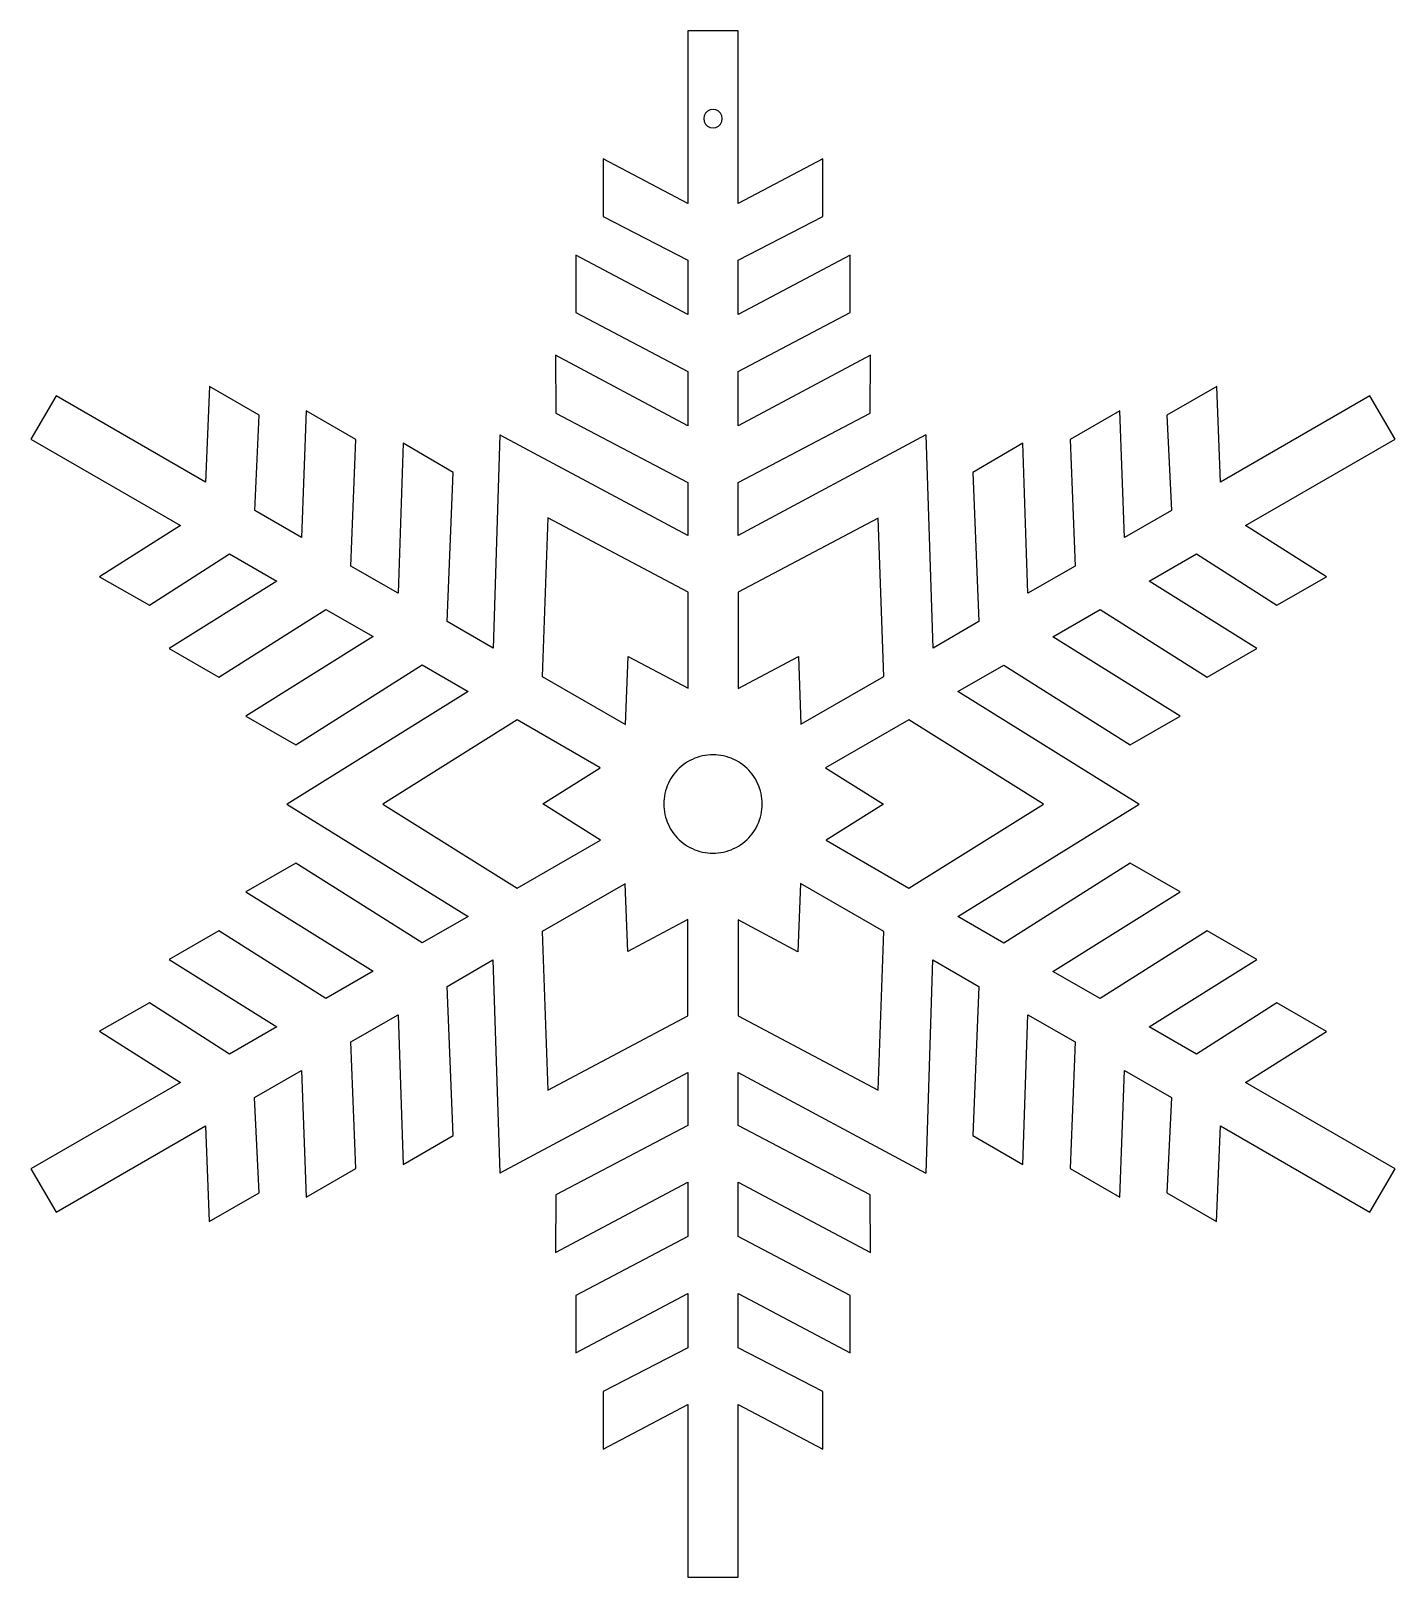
# Model space of a CAD drawing. Extents: x 0.7 to 11.3, y 0 to 12.
import ezdxf

# ---------------------------------------------------------------- set-up
doc = ezdxf.new("R2010")
doc.units = 0

msp = doc.modelspace()

# ---------------------------------------------------------------- linework, layer by layer
at = {"layer": 'Layer 1'}
for points in [[(5.8053, 12), (5.8053, 10.6611), (5.1467, 11.0061), (5.1478, 10.5606), (5.8053, 10.2199), (5.8053, 9.7981), (4.9348, 10.2599), (4.9348, 9.8154), (5.8053, 9.358), (5.8053, 8.934), (4.7779, 9.4823), (4.779, 9.0335), (5.8053, 8.495), (5.8053, 8.084), (4.3475, 8.8637), (4.3475, 8.8627), (4.3453, 8.8637), (4.2934, 7.2102), (3.9366, 7.4156), (3.9841, 8.5739), (3.5959, 8.7999), (3.5559, 7.6352), (3.1893, 7.8471), (3.2282, 8.8291), (2.8432, 9.0519), (2.8075, 8.0678), (2.443, 8.2787), (2.4766, 9.0173), (2.0916, 9.2412), (2.0613, 8.4982), (0.9009, 9.1687), (0.7062, 8.8313), (1.8666, 8.1619), (1.2383, 7.7639), (1.6254, 7.5422), (2.2484, 7.9412), (2.6139, 7.7304), (1.779, 7.2069), (2.164, 6.9852), (2.9946, 7.5108), (3.3623, 7.2988), (2.3738, 6.6824), (2.7632, 6.4585), (3.743, 7.0793), (4.0988, 6.8728), (2.6939, 6), (2.6929, 5.9989), (4.0988, 5.1272), (3.743, 4.9218), (2.7632, 5.5415), (2.3738, 5.3176), (3.3623, 4.7022), (2.9946, 4.4903), (2.164, 5.0148), (1.779, 4.7931), (2.6139, 4.2696), (2.2484, 4.0588), (1.6254, 4.4578), (1.2383, 4.2361), (1.8666, 3.8381), (0.7062, 3.1687), (0.9009, 2.8313), (2.0602, 3.5018), (2.0905, 2.7588), (2.4766, 2.9816), (2.442, 3.7213), (2.8075, 3.9322), (2.8432, 2.9481), (3.2282, 3.1709), (3.1882, 4.1529), (3.5559, 4.3648), (3.5959, 3.2011), (3.9831, 3.4261), (3.9366, 4.5844), (4.2924, 4.7898), (4.3464, 3.1363), (4.3475, 3.1384), (4.3475, 3.1363), (5.8053, 3.916), (5.8053, 3.505), (4.779, 2.9665), (4.7779, 2.5187), (5.8053, 3.066), (5.8053, 2.642), (4.9348, 2.1846), (4.9348, 1.7401), (5.8053, 2.2019), (5.8053, 1.7801), (5.1478, 1.4394), (5.1467, 0.9939), (5.8053, 1.3389), (5.8053, 0), (6.1947, 0), (6.1947, 1.3389), (6.8533, 0.9939), (6.8522, 1.4394), (6.1947, 1.7801), (6.1947, 2.2019), (7.0652, 1.7401), (7.0652, 2.1846), (6.1947, 2.642), (6.1947, 3.066), (7.2221, 2.5187), (7.221, 2.9665), (6.1947, 3.505), (6.1947, 3.916), (7.6525, 3.1352), (7.6525, 3.1373), (7.6536, 3.1363), (7.7066, 4.7898), (8.0634, 4.5844), (8.0159, 3.4261), (8.4041, 3.2011), (8.4441, 4.3648), (8.8118, 4.1529), (8.7718, 3.1709), (9.1568, 2.9481), (9.1925, 3.9322), (9.558, 3.7213), (9.5234, 2.9816), (9.9084, 2.7588), (9.9387, 3.5018), (11.0991, 2.8313), (11.2938, 3.1687), (10.1334, 3.8381), (10.7617, 4.235), (10.3756, 4.4578), (9.7527, 4.0588), (9.3861, 4.2696), (10.221, 4.7931), (9.836, 5.0148), (9.0054, 4.4903), (8.6377, 4.7012), (9.6262, 5.3176), (9.2368, 5.5404), (8.257, 4.9207), (7.9012, 5.1272), (9.3071, 5.9989), (9.3061, 6), (7.9012, 6.8728), (8.257, 7.0782), (9.2368, 6.4585), (9.6262, 6.6824), (8.6377, 7.2978), (9.0054, 7.5097), (9.836, 6.9852), (10.221, 7.2069), (9.3861, 7.7304), (9.7527, 7.9412), (10.3756, 7.5422), (10.7617, 7.7639), (10.1334, 8.1619), (11.2938, 8.8313), (11.0991, 9.1687), (9.9387, 8.4982), (9.9095, 9.2412), (9.5234, 9.0184), (9.558, 8.2787), (9.1925, 8.0678), (9.1568, 9.0519), (8.7718, 8.8291), (8.8118, 7.8471), (8.4441, 7.6352), (8.4041, 8.7999), (8.0169, 8.5739), (8.0634, 7.4156), (7.7076, 7.2102), (7.6547, 8.8637), (7.6525, 8.8627), (7.6525, 8.8648), (6.1947, 8.084), (6.1947, 8.495), (7.221, 9.0335), (7.2221, 9.4823), (6.1947, 8.934), (6.1947, 9.358), (7.0652, 9.8154), (7.0652, 10.2599), (6.1947, 9.7981), (6.1947, 10.2199), (6.8522, 10.5606), (6.8533, 11.0061), (6.1947, 10.6611), (6.1947, 12), (5.8053, 12)], [(6, 11.3911), (5.9779, 11.3877), (5.958, 11.3776), (5.9422, 11.3618), (5.9321, 11.3418), (5.9286, 11.3198), (5.9321, 11.2975), (5.9422, 11.2774), (5.9579, 11.2613), (5.9778, 11.2509), (6, 11.2473), (6.0222, 11.2509), (6.0421, 11.2613), (6.0578, 11.2774), (6.0679, 11.2975), (6.0714, 11.3198), (6.0679, 11.3418), (6.0578, 11.3618), (6.042, 11.3776), (6.0221, 11.3877), (6, 11.3911)], [(4.7184, 8.2203), (4.6741, 6.9895), (5.3208, 6.6164), (5.3403, 7.1453), (5.8064, 6.8998), (5.8064, 7.6428), (4.7184, 8.2203)], [(7.2816, 8.2192), (6.1947, 7.6428), (6.1947, 6.8965), (6.6629, 7.1442), (6.6824, 6.6186), (7.3259, 6.9895), (7.2816, 8.2192)], [(4.4795, 6.6532), (3.4369, 6), (4.4795, 5.3468), (5.1262, 5.7199), (4.6784, 6.0011), (5.124, 6.2812), (4.4795, 6.6532)], [(7.5205, 6.6532), (6.8738, 6.2801), (7.3226, 5.9978), (6.8771, 5.7188), (7.5205, 5.3468), (8.5642, 6), (7.5205, 6.6532)], [(6, 6.3818), (5.9794, 6.3812), (5.9588, 6.3796), (5.9383, 6.3768), (5.9179, 6.3729), (5.8979, 6.368), (5.8781, 6.3619), (5.8587, 6.3548), (5.8397, 6.3466), (5.8211, 6.3374), (5.8031, 6.3272), (5.7857, 6.3161), (5.7689, 6.304), (5.7528, 6.291), (5.7374, 6.2772), (5.7228, 6.2626), (5.709, 6.2472), (5.696, 6.2311), (5.6839, 6.2143), (5.6728, 6.1969), (5.6626, 6.1789), (5.6534, 6.1604), (5.6452, 6.1414), (5.6381, 6.122), (5.632, 6.1022), (5.6271, 6.0821), (5.6232, 6.0618), (5.6204, 6.0413), (5.6188, 6.0207), (5.6182, 6), (5.6188, 5.9794), (5.6204, 5.9588), (5.6232, 5.9383), (5.6271, 5.9179), (5.632, 5.8979), (5.6381, 5.8781), (5.6452, 5.8587), (5.6534, 5.8397), (5.6626, 5.8211), (5.6728, 5.8031), (5.6839, 5.7857), (5.696, 5.7689), (5.709, 5.7528), (5.7228, 5.7374), (5.7374, 5.7228), (5.7528, 5.709), (5.7689, 5.696), (5.7857, 5.6839), (5.8031, 5.6728), (5.8211, 5.6626), (5.8396, 5.6534), (5.8586, 5.6452), (5.878, 5.6381), (5.8978, 5.632), (5.9179, 5.6271), (5.9382, 5.6232), (5.9587, 5.6204), (5.9793, 5.6188), (6, 5.6182), (6.0206, 5.6188), (6.0412, 5.6204), (6.0617, 5.6232), (6.0821, 5.6271), (6.1021, 5.632), (6.1219, 5.6381), (6.1413, 5.6452), (6.1603, 5.6534), (6.1789, 5.6626), (6.1969, 5.6728), (6.2143, 5.6839), (6.2311, 5.696), (6.2472, 5.709), (6.2626, 5.7228), (6.2772, 5.7374), (6.291, 5.7528), (6.304, 5.7689), (6.3161, 5.7857), (6.3272, 5.8031), (6.3374, 5.8211), (6.3466, 5.8396), (6.3548, 5.8586), (6.3619, 5.878), (6.368, 5.8978), (6.3729, 5.9179), (6.3768, 5.9382), (6.3796, 5.9587), (6.3812, 5.9793), (6.3818, 6), (6.3812, 6.0206), (6.3796, 6.0412), (6.3768, 6.0617), (6.3729, 6.0821), (6.368, 6.1021), (6.3619, 6.1219), (6.3548, 6.1413), (6.3466, 6.1603), (6.3374, 6.1789), (6.3272, 6.1969), (6.3161, 6.2143), (6.304, 6.2311), (6.291, 6.2472), (6.2772, 6.2626), (6.2626, 6.2772), (6.2472, 6.291), (6.2311, 6.304), (6.2143, 6.3161), (6.1969, 6.3272), (6.1789, 6.3374), (6.1604, 6.3466), (6.1414, 6.3548), (6.122, 6.3619), (6.1022, 6.368), (6.0821, 6.3729), (6.0618, 6.3768), (6.0413, 6.3796), (6.0207, 6.3812), (6, 6.3818)], [(5.3187, 5.3814), (4.6741, 5.0105), (4.7184, 3.7787), (5.8053, 4.3562), (5.8053, 5.1035), (5.3381, 4.8558), (5.3187, 5.3814)], [(6.6792, 5.3836), (6.6597, 4.8536), (6.1947, 5.1002), (6.1947, 4.3562), (7.2826, 3.7797), (7.3259, 5.0094), (6.6792, 5.3836)]]:
    msp.add_lwpolyline(points, dxfattribs=at)

doc.saveas('drawing.dxf')
